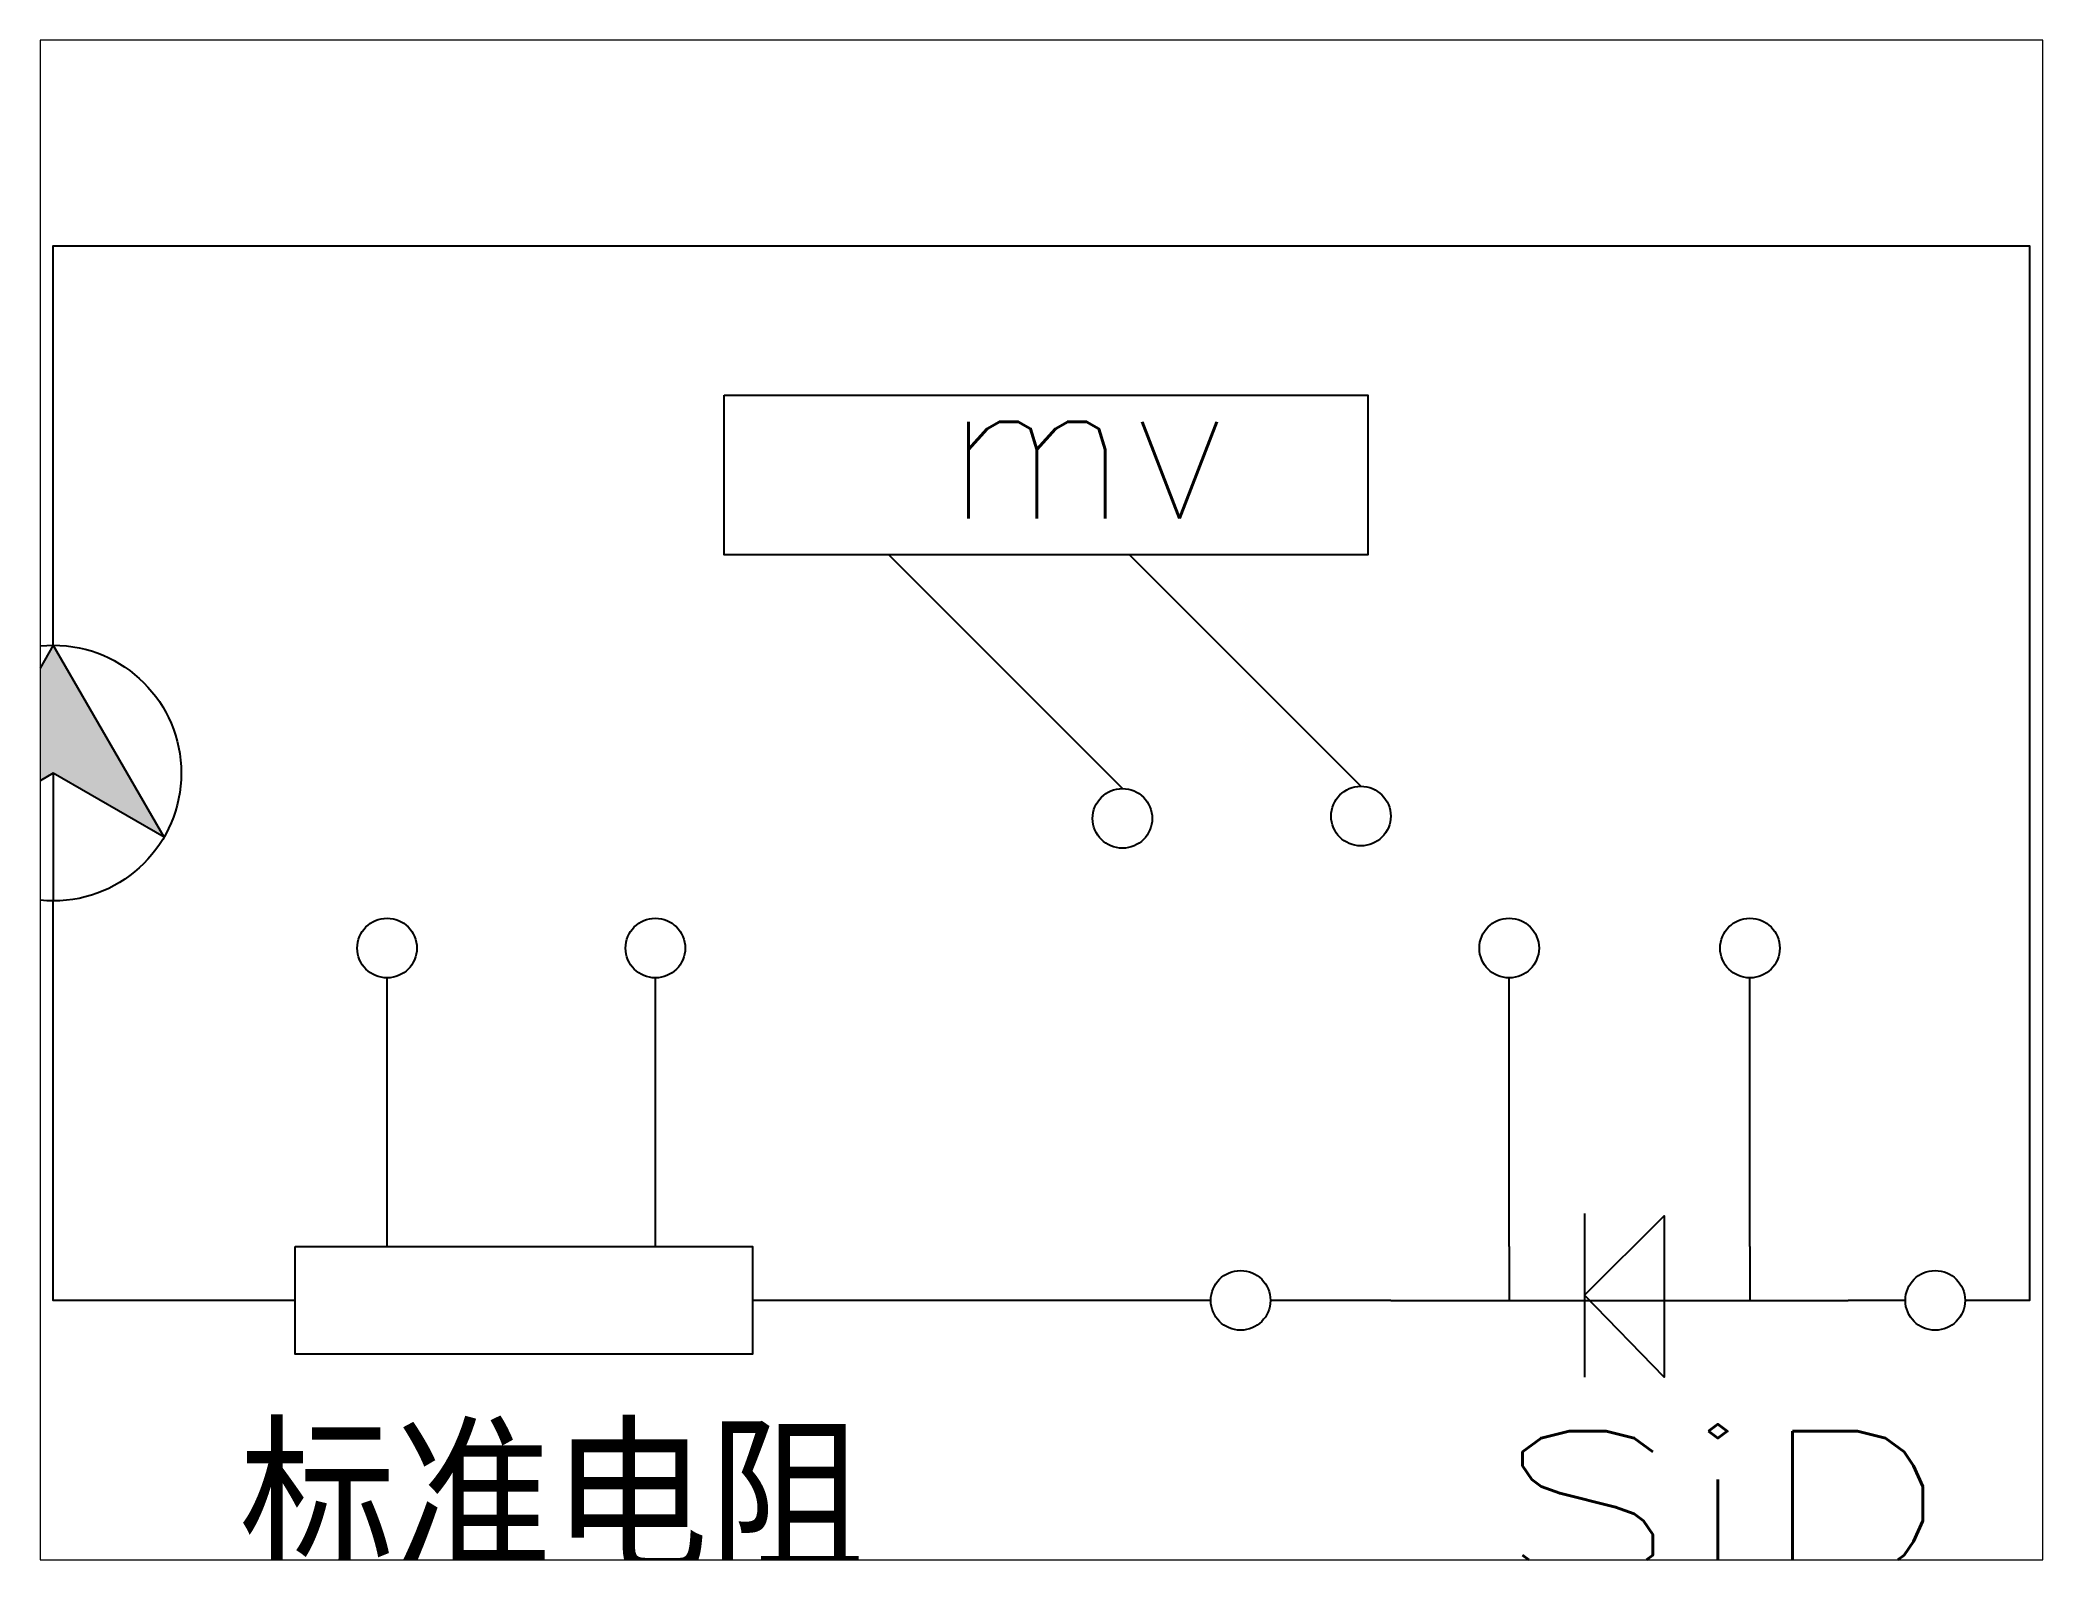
# Paper-space layout '布局2' of a CAD drawing. Header units: millimetres. Extents: x 26 to 231, y 20 to 176.
# The model-space entities are those that its viewports show. They can reach past a viewport. Long polylines and large blocks are cut down to what shows.
import ezdxf

# ---------------------------------------------------------------- set-up
doc = ezdxf.new("R2010")
doc.units = ezdxf.units.MM
doc.styles.get("Standard").update_dxf_attribs({"font": 'txt', "bigfont": 'gbcbig.shx'})

msp = doc.modelspace()

# ---------------------------------------------------------------- hatches: boundary and pattern name
msp.add_hatch(color=256).paths.add_polyline_path([(302.96, 730.68), (264.71, 664.43), (302.96, 686.52), (341.2, 664.43)])

# ---------------------------------------------------------------- linework, layer by layer
for p, q in [((672.19, 681.19), (591.46, 761.91)), ((754.55, 681.99), (674.62, 761.91)), ((302.96, 686.52), (264.71, 664.43)), ((302.96, 686.52), (302.96, 642.35)), ((341.2, 664.43), (302.96, 686.52)), ((418.22, 523), (418.22, 615.8)), ((510.88, 523), (510.88, 615.8)), ((805.76, 523), (805.76, 615.8)), ((888.92, 523), (888.92, 615.8)), ((831.8, 534.45), (831.8, 477.93)), ((805.76, 523), (805.76, 504.45)), ((888.92, 523), (888.92, 504.45)), ((764.94, 504.45), (922.81, 504.45))]:
    msp.add_line(p, q)
for points in [[(302.96, 730.68), (302.96, 868.58), (985.49, 868.58), (985.49, 504.45), (963.2, 504.45)], [(341.2, 664.43), (302.96, 730.68), (264.71, 664.43)], [(386.53, 504.45), (302.96, 504.45), (302.96, 642.35)], [(831.8, 506.19), (859.25, 533.63), (859.25, 477.93), (831.8, 506.19)], [(702.7, 504.45), (544.4, 504.45)], [(764.94, 504.45), (723.31, 504.45)], [(942.59, 504.45), (922.81, 504.45)]]:
    msp.add_lwpolyline(points)
for points in [[(534.69, 817.03), (756.98, 817.03), (756.98, 761.91), (534.69, 761.91)], [(386.53, 523), (544.4, 523), (544.4, 485.9), (386.53, 485.9)]]:
    msp.add_lwpolyline(points, close=True)
for centre, radius in [((302.96, 686.52), 44.16), ((672.19, 670.88), 10.3), ((754.55, 671.68), 10.3), ((418.22, 626.1), 10.3), ((510.88, 626.1), 10.3), ((805.76, 626.1), 10.3), ((888.92, 626.1), 10.3), ((713.01, 504.45), 10.3), ((952.89, 504.45), 10.3)]:
    msp.add_circle(centre, radius)

# ---------------------------------------------------------------- texts
msp.add_text('mv', height=50).set_placement((610.46, 774.49))
at = {"width": 1.5}
for s, p in [('标准电阻', (367.19, 409.94)), ('SiD', (800.72, 409.26))]:
    msp.add_text(s, height=50, dxfattribs=at).set_placement(p)

psp = doc.layouts.new('布局2')

# ---------------------------------------------------------------- viewports
at = {"layer": '0'}
psp.add_viewport(center=(128.5, 97.5), size=(205.6, 156), view_center_point=(644.24, 677.23), view_height=524.8456, dxfattribs=at)

doc.saveas('drawing.dxf')
